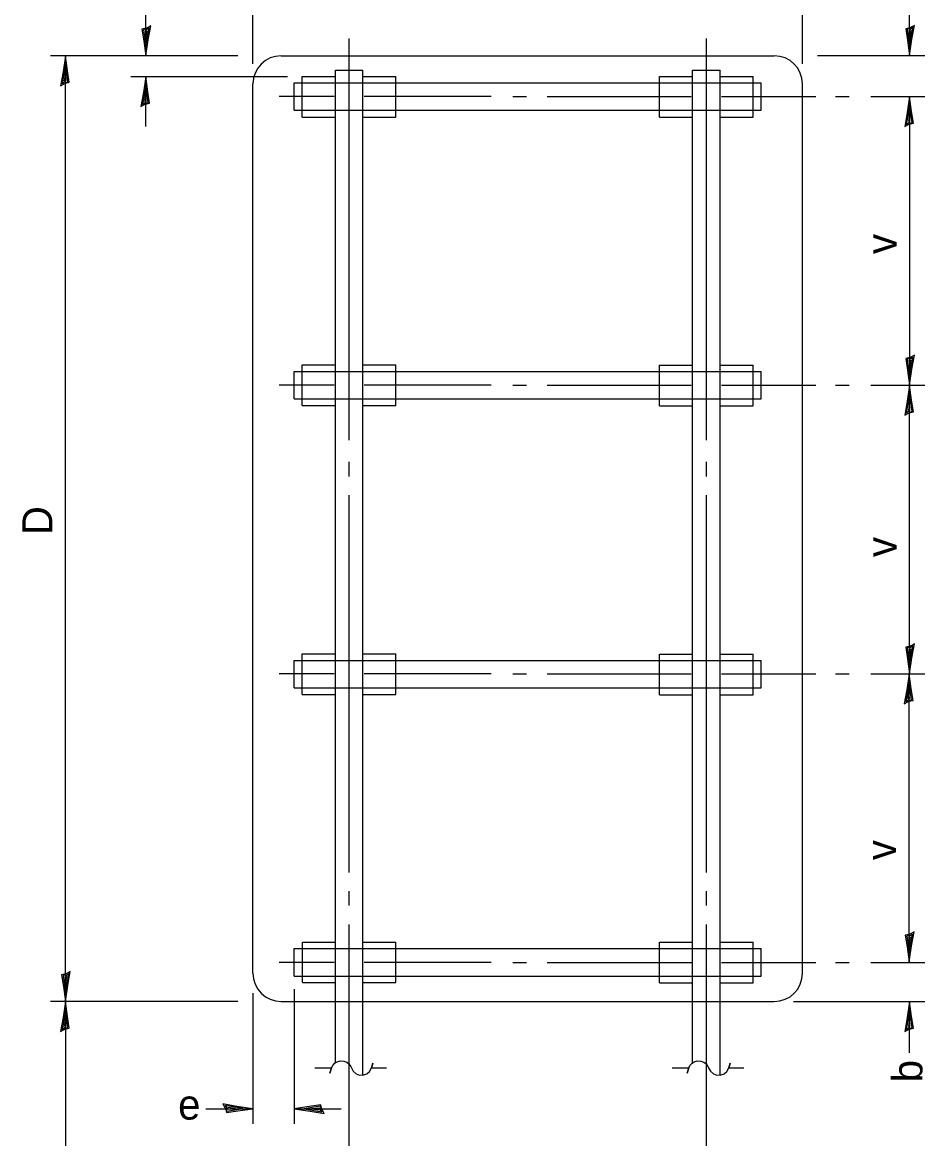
# Model space of a CAD drawing. Extents: x 1499079 to 1501883, y 1499349 to 1499789.
# Drawn here: x 1499421.7 to 1499493.9, y 1499614.3 to 1499703.6 of the extents above; entities that cross this region are included whole.
import ezdxf

# ---------------------------------------------------------------- set-up
doc = ezdxf.new("R2010")
doc.units = 0
doc.layers.add('Design_EX_Roadway Dimensions', color=7, linetype='Continuous')
doc.layers.add('Design_PR_Roadway Items', color=7, linetype='Continuous')

msp = doc.modelspace()

# ---------------------------------------------------------------- linework, layer by layer
at = {"layer": 'Design_EX_Roadway Dimensions'}
for p, q in [((1499440.174, 1499700.302), (1499440.174, 1499717.175)), ((1499484.137, 1499700.302), (1499484.137, 1499717.175)), ((1499431.601, 1499700.94), (1499431.601, 1499707.883)), ((1499492.709, 1499700.969), (1499492.709, 1499705.05)), ((1499447.865, 1499670.188), (1499447.865, 1499702.327)), ((1499476.445, 1499670.188), (1499476.445, 1499702.327)), ((1499438.97, 1499700.94), (1499423.968, 1499700.94)), ((1499425.172, 1499625.293), (1499425.172, 1499700.94)), ((1499485.34, 1499700.969), (1499493.913, 1499700.969)), ((1499431.601, 1499695.289), (1499431.601, 1499699.267)), ((1499446.669, 1499697.674), (1499442.273, 1499697.674)), ((1499459.227, 1499697.674), (1499449.069, 1499697.674)), ((1499492.709, 1499697.674), (1499492.709, 1499674.592)), ((1499446.669, 1499674.592), (1499442.273, 1499674.592)), ((1499459.227, 1499674.592), (1499449.069, 1499674.592)), ((1499492.709, 1499651.509), (1499492.709, 1499674.592)), ((1499447.865, 1499667.289), (1499447.865, 1499668.456)), ((1499476.445, 1499667.289), (1499476.445, 1499668.456)), ((1499447.865, 1499635.619), (1499447.865, 1499665.799)), ((1499476.445, 1499635.619), (1499476.445, 1499665.799)), ((1499446.669, 1499651.509), (1499442.273, 1499651.509)), ((1499459.227, 1499651.509), (1499449.069, 1499651.509)), ((1499492.672, 1499628.427), (1499492.672, 1499651.509)), ((1499447.865, 1499632.963), (1499447.865, 1499634.129)), ((1499476.445, 1499632.963), (1499476.445, 1499634.129)), ((1499447.865, 1499595.003), (1499447.865, 1499631.465)), ((1499476.445, 1499595.003), (1499476.445, 1499631.465)), ((1499446.669, 1499628.427), (1499442.273, 1499628.427)), ((1499459.234, 1499628.427), (1499449.069, 1499628.427)), ((1499440.174, 1499625.975), (1499440.174, 1499615.524)), ((1499443.469, 1499626.298), (1499443.469, 1499615.524)), ((1499438.97, 1499625.293), (1499423.968, 1499625.293)), ((1499425.172, 1499625.293), (1499425.172, 1499577.829)), ((1499483.417, 1499625.293), (1499493.913, 1499625.293)), ((1499492.709, 1499621.183), (1499492.709, 1499625.293)), ((1499436.401, 1499616.72), (1499440.174, 1499616.72)), ((1499443.469, 1499616.72), (1499447.241, 1499616.72))]:
    msp.add_line(p, q, dxfattribs=at)
for points in [[(1499431.63, 1499703.142), (1499431.286, 1499703.068), (1499431.44, 1499702.136), (1499431.601, 1499700.94), (1499431.785, 1499702.217), (1499431.99, 1499703.34), (1499431.41, 1499703.017), (1499431.601, 1499701.747), (1499431.865, 1499703.164), (1499431.572, 1499702.951), (1499431.608, 1499702.357), (1499431.704, 1499702.929)], [(1499492.746, 1499703.179), (1499492.401, 1499703.098), (1499492.547, 1499702.173), (1499492.709, 1499700.969), (1499492.892, 1499702.254), (1499493.105, 1499703.369), (1499492.518, 1499703.054), (1499492.709, 1499701.777), (1499492.973, 1499703.201), (1499492.68, 1499702.988), (1499492.724, 1499702.386), (1499492.812, 1499702.966)], [(1499425.135, 1499698.731), (1499425.48, 1499698.812), (1499425.333, 1499699.736), (1499425.172, 1499700.94), (1499424.988, 1499699.656), (1499424.775, 1499698.54), (1499425.363, 1499698.856), (1499425.172, 1499700.133), (1499424.908, 1499698.709), (1499425.201, 1499698.922), (1499425.164, 1499699.516), (1499425.069, 1499698.944)], [(1499430.397, 1499699.267), (1499442.926, 1499699.267)], [(1499431.564, 1499697.065), (1499431.909, 1499697.138), (1499431.763, 1499698.063), (1499431.601, 1499699.267), (1499431.418, 1499697.99), (1499431.205, 1499696.867), (1499431.792, 1499697.19), (1499431.601, 1499698.459), (1499431.337, 1499697.043), (1499431.63, 1499697.248), (1499431.594, 1499697.85), (1499431.498, 1499697.27)], [(1499460.966, 1499697.674), (1499462.06, 1499697.674)], [(1499463.711, 1499697.674), (1499475.241, 1499697.674)], [(1499477.648, 1499697.674), (1499485.201, 1499697.674)], [(1499486.786, 1499697.674), (1499487.872, 1499697.674)], [(1499489.597, 1499697.674), (1499493.913, 1499697.674)], [(1499492.68, 1499695.472), (1499493.025, 1499695.546), (1499492.87, 1499696.478), (1499492.709, 1499697.674), (1499492.525, 1499696.397), (1499492.32, 1499695.274), (1499492.907, 1499695.597), (1499492.709, 1499696.867), (1499492.445, 1499695.45), (1499492.738, 1499695.663), (1499492.702, 1499696.258), (1499492.606, 1499695.685)], [(1499492.746, 1499676.793), (1499492.401, 1499676.72), (1499492.547, 1499675.795), (1499492.709, 1499674.592), (1499492.892, 1499675.869), (1499493.105, 1499676.992), (1499492.518, 1499676.669), (1499492.709, 1499675.399), (1499492.973, 1499676.815), (1499492.68, 1499676.61), (1499492.724, 1499676.008), (1499492.812, 1499676.588)], [(1499460.966, 1499674.592), (1499462.06, 1499674.592)], [(1499463.711, 1499674.592), (1499475.241, 1499674.592)], [(1499477.648, 1499674.592), (1499485.201, 1499674.592)], [(1499486.786, 1499674.592), (1499487.872, 1499674.592)], [(1499489.597, 1499674.592), (1499493.913, 1499674.592)], [(1499492.68, 1499672.39), (1499493.025, 1499672.463), (1499492.87, 1499673.395), (1499492.709, 1499674.592), (1499492.525, 1499673.315), (1499492.32, 1499672.192), (1499492.907, 1499672.515), (1499492.709, 1499673.784), (1499492.445, 1499672.368), (1499492.738, 1499672.581), (1499492.702, 1499673.175), (1499492.606, 1499672.603)], [(1499492.746, 1499653.711), (1499492.401, 1499653.638), (1499492.547, 1499652.706), (1499492.709, 1499651.509), (1499492.892, 1499652.786), (1499493.105, 1499653.909), (1499492.518, 1499653.586), (1499492.709, 1499652.317), (1499492.973, 1499653.733), (1499492.68, 1499653.528), (1499492.724, 1499652.926), (1499492.812, 1499653.506)], [(1499460.966, 1499651.509), (1499462.06, 1499651.509)], [(1499463.711, 1499651.509), (1499475.241, 1499651.509)], [(1499477.648, 1499651.509), (1499485.201, 1499651.509)], [(1499486.786, 1499651.509), (1499487.872, 1499651.509)], [(1499489.597, 1499651.509), (1499493.913, 1499651.509)], [(1499492.636, 1499649.307), (1499492.98, 1499649.381), (1499492.834, 1499650.313), (1499492.672, 1499651.509), (1499492.489, 1499650.232), (1499492.276, 1499649.109), (1499492.863, 1499649.432), (1499492.672, 1499650.702), (1499492.408, 1499649.285), (1499492.702, 1499649.498), (1499492.658, 1499650.093), (1499492.569, 1499649.52)], [(1499492.702, 1499630.665), (1499492.357, 1499630.592), (1499492.511, 1499629.66), (1499492.672, 1499628.463), (1499492.856, 1499629.741), (1499493.061, 1499630.863), (1499492.474, 1499630.541), (1499492.672, 1499629.271), (1499492.936, 1499630.687), (1499492.643, 1499630.474), (1499492.68, 1499629.88), (1499492.775, 1499630.452)], [(1499460.973, 1499628.427), (1499462.06, 1499628.427)], [(1499463.718, 1499628.427), (1499475.249, 1499628.427)], [(1499477.648, 1499628.427), (1499485.208, 1499628.427)], [(1499486.786, 1499628.427), (1499487.872, 1499628.427)], [(1499489.604, 1499628.427), (1499493.913, 1499628.427)], [(1499425.201, 1499627.502), (1499424.856, 1499627.429), (1499425.01, 1499626.497), (1499425.172, 1499625.293), (1499425.355, 1499626.577), (1499425.561, 1499627.693), (1499424.981, 1499627.377), (1499425.172, 1499626.1), (1499425.436, 1499627.524), (1499425.142, 1499627.311), (1499425.179, 1499626.717), (1499425.275, 1499627.289)], [(1499425.135, 1499623.091), (1499425.48, 1499623.164), (1499425.333, 1499624.097), (1499425.172, 1499625.293), (1499424.988, 1499624.016), (1499424.775, 1499622.9), (1499425.363, 1499623.216), (1499425.172, 1499624.493), (1499424.908, 1499623.069), (1499425.201, 1499623.282), (1499425.164, 1499623.876), (1499425.069, 1499623.304)], [(1499492.68, 1499623.091), (1499493.025, 1499623.164), (1499492.87, 1499624.097), (1499492.709, 1499625.293), (1499492.525, 1499624.016), (1499492.32, 1499622.9), (1499492.907, 1499623.216), (1499492.709, 1499624.493), (1499492.445, 1499623.069), (1499492.738, 1499623.282), (1499492.702, 1499623.876), (1499492.606, 1499623.304)], [(1499437.972, 1499616.757), (1499438.045, 1499616.412), (1499438.97, 1499616.559), (1499440.174, 1499616.72), (1499438.896, 1499616.911), (1499437.774, 1499617.117), (1499438.089, 1499616.53), (1499439.366, 1499616.728), (1499437.942, 1499616.985), (1499438.155, 1499616.691), (1499438.757, 1499616.735), (1499438.177, 1499616.823)], [(1499445.671, 1499616.691), (1499445.597, 1499617.036), (1499444.665, 1499616.889), (1499443.469, 1499616.72), (1499444.746, 1499616.537), (1499445.869, 1499616.331), (1499445.546, 1499616.919), (1499444.276, 1499616.72), (1499445.693, 1499616.464), (1499445.487, 1499616.757), (1499444.885, 1499616.713), (1499445.458, 1499616.625)]]:
    msp.add_lwpolyline(points, dxfattribs=at)
at = {"layer": 'Design_PR_Roadway Items'}
for p, q in [((1499442.427, 1499700.94), (1499481.883, 1499700.94)), ((1499446.764, 1499620.39), (1499446.764, 1499699.773)), ((1499446.764, 1499699.773), (1499448.966, 1499699.773)), ((1499448.966, 1499619.421), (1499448.966, 1499699.773)), ((1499475.344, 1499620.39), (1499475.344, 1499699.773)), ((1499475.344, 1499699.773), (1499477.546, 1499699.773)), ((1499477.546, 1499619.421), (1499477.546, 1499699.773)), ((1499444.122, 1499699.267), (1499446.764, 1499699.267)), ((1499444.122, 1499696.015), (1499444.122, 1499699.267)), ((1499448.966, 1499699.267), (1499451.601, 1499699.267)), ((1499451.601, 1499696.015), (1499451.601, 1499699.267)), ((1499472.702, 1499699.267), (1499475.344, 1499699.267)), ((1499472.702, 1499696.015), (1499472.702, 1499699.267)), ((1499477.546, 1499699.267), (1499480.181, 1499699.267)), ((1499480.181, 1499696.015), (1499480.181, 1499699.267)), ((1499440.174, 1499627.553), (1499440.174, 1499698.68)), ((1499443.462, 1499698.775), (1499480.834, 1499698.775)), ((1499443.462, 1499696.58), (1499443.462, 1499698.775)), ((1499480.834, 1499696.58), (1499480.834, 1499698.775)), ((1499484.137, 1499627.553), (1499484.137, 1499698.68)), ((1499443.462, 1499696.58), (1499480.834, 1499696.58)), ((1499444.122, 1499696.015), (1499446.764, 1499696.015)), ((1499448.966, 1499696.015), (1499451.601, 1499696.015)), ((1499472.702, 1499696.015), (1499475.344, 1499696.015)), ((1499477.546, 1499696.015), (1499480.181, 1499696.015)), ((1499443.462, 1499675.693), (1499480.834, 1499675.693)), ((1499443.462, 1499673.491), (1499443.462, 1499675.693)), ((1499444.122, 1499676.221), (1499446.764, 1499676.221)), ((1499444.122, 1499672.97), (1499444.122, 1499676.221)), ((1499448.966, 1499676.221), (1499451.601, 1499676.221)), ((1499451.601, 1499672.97), (1499451.601, 1499676.221)), ((1499472.702, 1499676.199), (1499475.344, 1499676.199)), ((1499472.702, 1499672.948), (1499472.702, 1499676.199)), ((1499477.546, 1499676.199), (1499480.181, 1499676.199)), ((1499480.181, 1499672.948), (1499480.181, 1499676.199)), ((1499480.834, 1499673.491), (1499480.834, 1499675.693)), ((1499443.462, 1499673.491), (1499480.834, 1499673.491)), ((1499444.122, 1499672.97), (1499446.764, 1499672.97)), ((1499448.966, 1499672.97), (1499451.601, 1499672.97)), ((1499472.702, 1499672.948), (1499475.344, 1499672.948)), ((1499477.546, 1499672.948), (1499480.181, 1499672.948)), ((1499443.462, 1499652.573), (1499480.834, 1499652.573)), ((1499443.462, 1499650.379), (1499443.462, 1499652.573)), ((1499444.122, 1499653.102), (1499446.764, 1499653.102)), ((1499444.122, 1499649.85), (1499444.122, 1499653.102)), ((1499448.966, 1499653.102), (1499451.601, 1499653.102)), ((1499451.601, 1499649.85), (1499451.601, 1499653.102)), ((1499472.702, 1499653.08), (1499475.344, 1499653.08)), ((1499472.702, 1499649.828), (1499472.702, 1499653.08)), ((1499477.546, 1499653.08), (1499480.181, 1499653.08)), ((1499480.181, 1499649.828), (1499480.181, 1499653.08)), ((1499480.834, 1499650.379), (1499480.834, 1499652.573)), ((1499443.462, 1499650.379), (1499480.834, 1499650.379)), ((1499444.122, 1499649.85), (1499446.764, 1499649.85)), ((1499448.966, 1499649.85), (1499451.601, 1499649.85)), ((1499472.702, 1499649.828), (1499475.344, 1499649.828)), ((1499477.546, 1499649.828), (1499480.181, 1499649.828)), ((1499443.469, 1499629.528), (1499480.841, 1499629.528)), ((1499443.469, 1499627.326), (1499443.469, 1499629.528)), ((1499444.129, 1499630.056), (1499446.764, 1499630.056)), ((1499444.129, 1499626.805), (1499444.129, 1499630.056)), ((1499448.966, 1499630.056), (1499451.601, 1499630.056)), ((1499451.601, 1499626.805), (1499451.601, 1499630.056)), ((1499472.709, 1499630.034), (1499475.344, 1499630.034)), ((1499472.709, 1499626.783), (1499472.709, 1499630.034)), ((1499477.546, 1499630.034), (1499480.181, 1499630.034)), ((1499480.181, 1499626.783), (1499480.181, 1499630.034)), ((1499480.841, 1499627.326), (1499480.841, 1499629.528)), ((1499443.469, 1499627.326), (1499480.841, 1499627.326)), ((1499444.129, 1499626.805), (1499446.764, 1499626.805)), ((1499448.966, 1499626.805), (1499451.601, 1499626.805)), ((1499472.709, 1499626.783), (1499475.344, 1499626.783)), ((1499477.546, 1499626.783), (1499480.181, 1499626.783)), ((1499442.427, 1499625.3), (1499446.764, 1499625.3)), ((1499446.764, 1499625.3), (1499448.966, 1499625.3)), ((1499448.966, 1499625.3), (1499475.344, 1499625.3)), ((1499475.344, 1499625.3), (1499477.546, 1499625.3)), ((1499477.546, 1499625.3), (1499481.883, 1499625.3))]:
    msp.add_line(p, q, dxfattribs=at)
for points in [[(1499445.128, 1499619.986), (1499446.456, 1499619.986), (1499446.331, 1499619.568), (1499446.456, 1499619.986), (1499446.551, 1499620.185), (1499446.72, 1499620.361), (1499446.904, 1499620.478), (1499447.139, 1499620.544), (1499447.432, 1499620.537), (1499447.682, 1499620.434), (1499447.843, 1499620.317), (1499447.997, 1499620.111), (1499448.049, 1499619.986), (1499448.195, 1499619.722), (1499448.43, 1499619.517), (1499448.702, 1499619.414), (1499449.04, 1499619.421), (1499449.282, 1499619.517), (1499449.502, 1499619.708), (1499449.656, 1499619.986), (1499449.766, 1499620.368), (1499449.656, 1499619.986), (1499449.656, 1499619.986), (1499450.852, 1499619.986)], [(1499473.707, 1499619.986), (1499475.036, 1499619.986), (1499474.911, 1499619.568), (1499475.036, 1499619.986), (1499475.131, 1499620.185), (1499475.3, 1499620.361), (1499475.476, 1499620.478), (1499475.718, 1499620.544), (1499476.012, 1499620.537), (1499476.254, 1499620.434), (1499476.423, 1499620.317), (1499476.57, 1499620.111), (1499476.628, 1499619.986), (1499476.768, 1499619.722), (1499477.01, 1499619.517), (1499477.282, 1499619.414), (1499477.619, 1499619.421), (1499477.861, 1499619.517), (1499478.082, 1499619.708), (1499478.236, 1499619.986), (1499478.346, 1499620.368), (1499478.236, 1499619.986), (1499478.236, 1499619.986), (1499479.432, 1499619.986)]]:
    msp.add_lwpolyline(points, dxfattribs=at)
for centre, start, end in [((1499442.428, 1499698.68), 90, 180), ((1499481.882, 1499698.68), 0, 90), ((1499442.428, 1499627.553), 180, 270), ((1499481.882, 1499627.553), 270, 0)]:
    msp.add_arc(centre, 2.256, start, end, dxfattribs=at)

# ---------------------------------------------------------------- texts
at = {"layer": 'Design_EX_Roadway Dimensions'}
for s, p in [('v', (1499491.659, 1499685.08)), ('D', (1499424.122, 1499662.599)), ('v', (1499491.659, 1499660.845)), ('v', (1499491.615, 1499636.603)), ('b', (1499493.729, 1499618.834))]:
    msp.add_text(s, height=2.4, rotation=90, dxfattribs=at).set_placement(p)
msp.add_text('e', height=2.4, dxfattribs=at).set_placement((1499434.185, 1499615.854))

doc.saveas('drawing.dxf')
